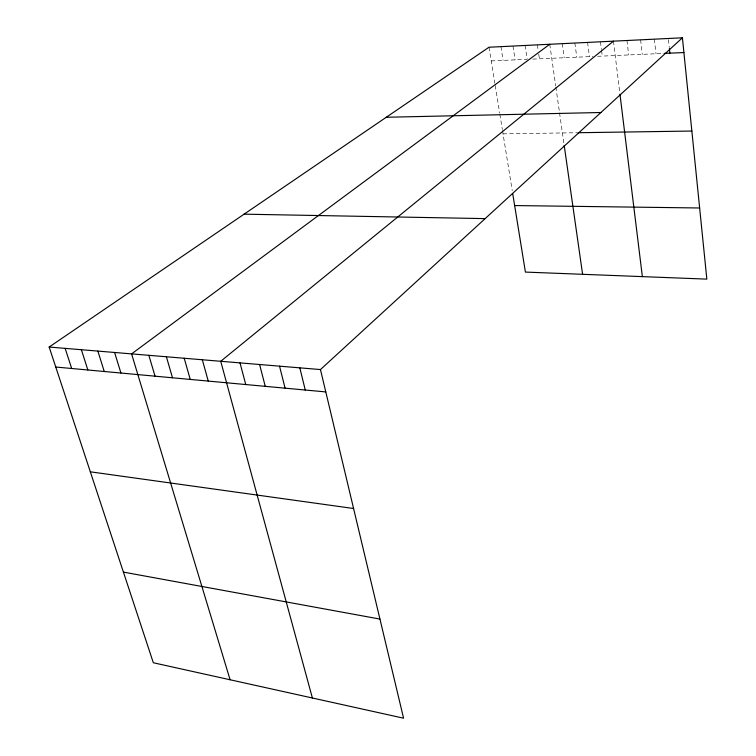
<?xml version="1.0" encoding="UTF-8"?>
<svg xmlns="http://www.w3.org/2000/svg" width="756" height="756" viewBox="0 0 756 756"><rect width="100%" height="100%" fill="white"/><g stroke="black" fill="none" stroke-linecap="round" stroke-linejoin="round"><path stroke-width="0.57" stroke-dasharray="3.78 2.83" d="M491.23 60.915L527.206 59.346L525.118 45.473M532.763 59.11L592.959 56.502M597.618 56.294L662.946 53.459M503.033 133.831L576.866 132.744M489.019 47.231L494.868 83.358M495.227 85.589L499.697 113.173M499.867 114.269L502.334 129.493M502.513 130.58L512.228 190.606M500.945 46.655L503.118 60.395M512.974 46.059L515.101 59.875M537.374 44.869L538.064 49.518M538.745 54.167L539.425 58.817M549.754 44.273L555.688 85.844M555.849 86.978L559.402 111.812M559.553 112.927L564.033 144.292M562.247 43.659L564.203 57.749M574.862 43.045L576.781 57.201M587.601 42.421L589.463 56.653M600.462 41.797L601.445 49.499M601.578 50.595L602.277 56.095M613.456 41.164L619.825 93.082M626.97 40.503L628.68 54.952M640.615 39.841L642.279 54.356M654.403 39.17L656.01 53.761M668.455 39.614L669.287 47.515"/><path stroke-width="1.13" d="M320.459 369.561L403.581 718.2L153.326 662.757L49.159 347.042L320.459 369.561L682.413 37.8L706.841 279.125L525.411 272.084L512.748 193.829M613.456 41.164L220.724 361.283L312.389 697.996M549.754 44.273L131.591 353.884L230.098 679.767M49.159 347.042L489.019 47.231L682.413 37.8M664.108 53.411L683.906 52.551M386.269 117.265L600.916 112.502M577.981 132.725L691.853 131.043M514.647 205.556L699.64 207.985M244.094 214.175L485.144 218.616M55.755 367.029L325.789 391.92M90.323 471.81L353.581 508.505M123.417 572.103L379.947 619.079M65.148 348.374L71.678 368.493M81.383 349.716L87.847 369.986M97.864 351.086L104.262 371.498M114.6 352.476L120.932 373.039M148.856 355.32L155.046 376.176M166.396 356.775L172.51 377.792M184.218 358.259L190.238 379.427M202.324 359.761L208.259 381.09M240.002 362.889L245.757 384.539M259.601 364.515L265.252 386.344M279.54 366.169L285.088 388.168M299.82 367.851L305.263 390.03M564.203 145.426L582.602 274.305M619.967 94.245L642.364 276.62M669.41 48.649L669.882 53.166"/></g></svg>
